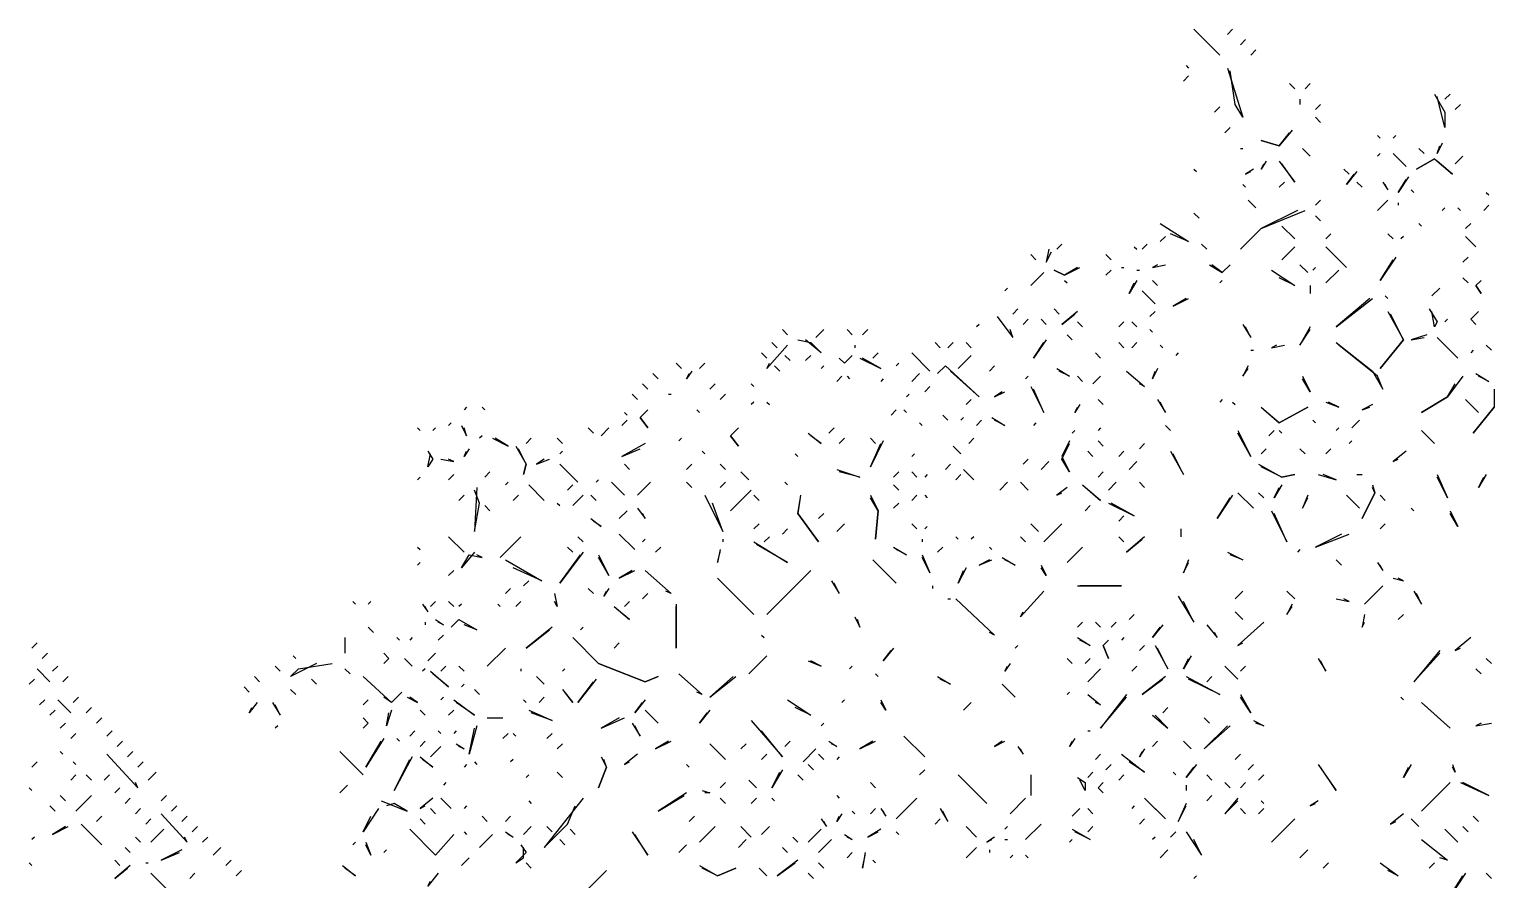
# Model space of a CAD drawing. Extents: x 1 to 2775, y -31 to 2075.
# Drawn here: x 1810.5 to 1904.8, y 759.1 to 813.8 of the extents above; entities that cross this region are included whole.
import ezdxf

# ---------------------------------------------------------------- set-up
doc = ezdxf.new("R2010")
doc.units = 0
doc.layers.add('LINEWORK', color=4, linetype='CONTINUOUS')

msp = doc.modelspace()

# ---------------------------------------------------------------- linework, layer by layer
at = {"layer": 'LINEWORK'}
for points in [[(1885.5, 813.8333), (1887.1667, 812.1667)], [(1888, 813.8333), (1887.6667, 813.5)], [(1888.8333, 813.1667), (1888.5, 812.8333)], [(1889.5, 812.5), (1889.1667, 812.1667)], [(1885, 811.5), (1885.1667, 811.3333)], [(1885.1667, 810.8333), (1884.8333, 810.5)], [(1887.6667, 811.3333), (1888.6667, 808.1667), (1888.1667, 809), (1887.8333, 811.1667)], [(1891.6667, 810.3333), (1892, 810)], [(1893, 810.3333), (1892.6667, 810)], [(1901, 809.6667), (1901.6667, 808.5), (1901.6667, 807.5), (1901.1667, 809.5)], [(1902, 809.6667), (1901.6667, 809.3333)], [(1887.1667, 808.8333), (1886.8333, 808.5)], [(1892.3333, 809.3333), (1892.3333, 809)], [(1893.6667, 809), (1893.3333, 808.6667)], [(1902.6667, 809), (1902.3333, 808.6667)], [(1893.3333, 808.1667), (1893.6667, 807.8333)], [(1887.8333, 807.5), (1887.5, 807.1667)], [(1891.8333, 807.3333), (1891, 806.3333), (1889.8333, 806.6667), (1891, 806.3333), (1891.6667, 807.1667)], [(1897.3333, 807), (1897.5, 806.8333)], [(1898.5, 807), (1898.3333, 806.8333)], [(1888.5, 806.1667), (1888.6667, 806.1667)], [(1892.5, 806.1667), (1893, 805.6667)], [(1900, 806.1667), (1900.3333, 805.8333)], [(1901.5, 806.5), (1901.1667, 805.8333), (1901.3333, 806.3333)], [(1890.1667, 805.3333), (1889.8333, 804.8333), (1890, 805.1667)], [(1891, 805.3333), (1892, 804), (1891.1667, 805.1667)], [(1897.5, 805.8333), (1897.3333, 805.6667)], [(1898.3333, 805.8333), (1899.1667, 805)], [(1901, 805.5), (1899.8333, 804.8333), (1901, 805.5), (1902.1667, 804.5), (1901.1667, 805.3333)], [(1902.8333, 805.6667), (1902.3333, 805.1667)], [(1885.5, 804.8333), (1885.6667, 804.6667)], [(1889.3333, 804.8333), (1888.8333, 804.5), (1889.1667, 804.6667)], [(1891.3333, 804), (1891, 803.6667)], [(1895.1667, 804.8333), (1895.5, 804.5)], [(1896, 804.6667), (1895.3333, 803.8333), (1895.8333, 804.5)], [(1896, 804), (1896.3333, 803.6667)], [(1897.6667, 804), (1898, 803.5), (1897.8333, 803.8333)], [(1899.3333, 804.3333), (1898.6667, 803.3333), (1899.1667, 804.1667)], [(1888.6667, 803.8333), (1888.8333, 803.6667)], [(1899.5, 803.5), (1899.6667, 803.3333)], [(1904.3333, 803.3333), (1904.5, 803.1667)], [(1892.1667, 802.1667), (1889.8333, 801), (1888.5, 799.6667), (1889.8333, 801), (1892.6667, 802.1667)], [(1889, 802.8333), (1889.5, 802.3333)], [(1893.6667, 802.8333), (1893.3333, 802.5)], [(1898, 802.8333), (1897.3333, 802.1667)], [(1898.6667, 802.6667), (1898.6667, 802.5)], [(1901.6667, 802.3333), (1901.5, 802.1667)], [(1902.5, 802.3333), (1902.6667, 802.1667)], [(1904.5, 802.5), (1904.1667, 802.1667)], [(1883.3333, 801.3333), (1885.1667, 800.1667), (1884, 800.6667)], [(1885.5, 802), (1885.8333, 801.6667)], [(1891.1667, 801.1667), (1892, 800.3333)], [(1893.3333, 801.8333), (1893.6667, 801.5)], [(1900, 801.3333), (1900.1667, 801.1667)], [(1903.3333, 801.3333), (1903, 801)], [(1883.6667, 800.5), (1883.3333, 800.1667)], [(1894.3333, 800.6667), (1894, 800.3333)], [(1898, 800.6667), (1898.3333, 800.3333)], [(1899, 800.5), (1898.8333, 800.3333)], [(1903, 800.5), (1903.6667, 799.8333)], [(1875, 799.3333), (1875.3333, 799)], [(1876.1667, 799.6667), (1876, 798.8333), (1876.3333, 799.5)], [(1877, 800), (1876.6667, 799.6667)], [(1879.8333, 799.3333), (1880.1667, 799)], [(1881.6667, 799.8333), (1881.8333, 799.6667)], [(1882.5, 800), (1882.1667, 799.6667)], [(1886, 800), (1886.3333, 799.6667)], [(1892, 799.8333), (1891.1667, 799)], [(1894, 799.8333), (1895.3333, 798.5)], [(1878, 798.5), (1877.1667, 798), (1876.5, 798.3333), (1877.1667, 798), (1878.1667, 798.5)], [(1880.1667, 798.3333), (1879.8333, 798)], [(1880.8333, 798.5), (1881, 798.5)], [(1881.8333, 798.3333), (1882, 798.3333)], [(1883.1667, 798.6667), (1882.8333, 798.5), (1883.6667, 798.6667)], [(1886.5, 798.6667), (1887.3333, 798.1667), (1887.8333, 798.6667), (1887.3333, 798.1667), (1886.6667, 798.6667)], [(1890.5, 798.3333), (1892, 797.3333), (1891, 797.8333)], [(1892.3333, 798.6667), (1892.8333, 798.1667)], [(1893.3333, 798.5), (1893.1667, 798.3333)], [(1894.8333, 798.3333), (1894, 797.5)], [(1898.5, 799.1667), (1897.5, 797.6667), (1898.3333, 799)], [(1903.1667, 799.1667), (1902.8333, 798.8333)], [(1875.8333, 798.1667), (1875, 797.3333)], [(1877.1667, 797.6667), (1877.3333, 797.5)], [(1881.8333, 797.6667), (1881.3333, 796.8333), (1881.6667, 797.5)], [(1882.8333, 797.6667), (1883.1667, 797.3333)], [(1887.3333, 797.6667), (1887.1667, 797.5)], [(1902.8333, 797.8333), (1903.1667, 797.5)], [(1904, 797.6667), (1903.6667, 797.3333), (1904, 796.8333), (1903.6667, 797.3333)], [(1873.5, 797.1667), (1873.3333, 797)], [(1882.1667, 797), (1883, 796.1667)], [(1885, 796.5), (1884.1667, 796), (1885.1667, 796.5)], [(1893, 797.3333), (1893, 796.8333)], [(1896.8333, 796.5), (1894.6667, 794.6667), (1897, 796.5)], [(1897.8333, 796.6667), (1898, 796.5)], [(1901.3333, 797.1667), (1900.8333, 796.6667)], [(1874.1667, 795.8333), (1873.8333, 795.5)], [(1876.5, 795.8333), (1876.8333, 795.5)], [(1878, 795.6667), (1877, 794.8333), (1877.8333, 795.5)], [(1883, 795.6667), (1882.6667, 795.3333)], [(1898, 795.6667), (1899, 793.8333), (1897.5, 792), (1899, 793.8333), (1898.1667, 795.5)], [(1900.6667, 795.8333), (1901.1667, 795), (1901, 794.6667), (1900.8333, 795.6667)], [(1903.8333, 795.6667), (1903.3333, 795.1667), (1903.6667, 794.8333), (1903.3333, 795.1667)], [(1871.6667, 794.8333), (1871.5, 794.6667)], [(1872.8333, 795.3333), (1873.8333, 794), (1873.6667, 794.5)], [(1874.8333, 795.1667), (1874.5, 794.8333)], [(1875.6667, 795.1667), (1876, 794.8333)], [(1878, 795), (1878.3333, 794.6667)], [(1881, 795), (1880.6667, 794.6667)], [(1881.5, 795), (1881.8333, 794.6667)], [(1888.6667, 794.8333), (1889.1667, 794), (1888.8333, 794.6667)], [(1893, 794.6667), (1892.3333, 793.5), (1893, 794.5)], [(1901.8333, 795.1667), (1901.6667, 795)], [(1858.3333, 793.6667), (1858.6667, 793.3333)], [(1859, 794.5), (1859.3333, 794.1667)], [(1860, 793.8333), (1860.8333, 793.6667), (1861.5, 793), (1860.5, 793.8333)], [(1861.6667, 794.5), (1861.1667, 794)], [(1863.1667, 794.5), (1863.5, 794.1667)], [(1864.5, 794.5), (1864.1667, 794.1667)], [(1868.8333, 793.6667), (1869.1667, 793.3333)], [(1870, 793.6667), (1869.6667, 793.3333)], [(1870.8333, 793.6667), (1871.1667, 793.3333)], [(1876, 793.8333), (1875.1667, 792.6667), (1875.8333, 793.6667)], [(1877.3333, 794.1667), (1877.6667, 793.8333)], [(1880.6667, 793.6667), (1881, 793.3333)], [(1881.8333, 793.6667), (1881.5, 793.3333)], [(1882.6667, 794.5), (1882.8333, 794.3333)], [(1894.6667, 793.6667), (1897, 791.8333), (1897.6667, 790.6667), (1897.3333, 791.5), (1894.8333, 793.5)], [(1900.5, 794.1667), (1899.5, 793.8333), (1900.3333, 794)], [(1901.1667, 794), (1902.5, 792.6667)], [(1857.6667, 793), (1858, 792.6667)], [(1859.3333, 793.5), (1858, 792), (1858.1667, 792.3333)], [(1859.1667, 792.8333), (1859.5, 792.5)], [(1860.8333, 792.8333), (1860.5, 792.5)], [(1863.5, 792.8333), (1863, 792.3333), (1862.6667, 792.6667), (1863, 792.3333)], [(1863.6667, 793.5), (1863.6667, 793.3333)], [(1864, 792.6667), (1865.3333, 792), (1864.1667, 792.6667)], [(1865.1667, 793), (1864.8333, 792.6667)], [(1867.3333, 793), (1868.5, 791.8333)], [(1871.1667, 792.8333), (1870.3333, 792)], [(1879.1667, 793), (1879.5, 792.6667)], [(1883.3333, 793.5), (1883.5, 793.3333)], [(1884.5, 793), (1884.3333, 792.8333)], [(1889.1667, 793.1667), (1889.3333, 793.1667)], [(1890.8333, 793.5), (1890.5, 793.3333), (1891.3333, 793.5)], [(1903.5, 793.1667), (1903.3333, 793)], [(1904.3333, 793.5), (1904.6667, 793.1667)], [(1852.1667, 792.3333), (1852.5, 792)], [(1853.1667, 791.8333), (1852.8333, 791.3333), (1853, 791.6667)], [(1854, 792.3333), (1853.6667, 792)], [(1858.5, 792.1667), (1858.8333, 791.8333)], [(1861.6667, 792.1667), (1861.5, 792)], [(1866.5, 792.3333), (1866.3333, 792.1667)], [(1869.5, 792.1667), (1869, 791.6667), (1869.5, 792.1667), (1871.6667, 790.1667), (1869.8333, 791.8333)], [(1872.6667, 792.1667), (1872.3333, 791.8333)], [(1876.6667, 792), (1877.5, 791.5), (1876.8333, 791.8333)], [(1881.1667, 791.8333), (1882.3333, 790.8333), (1882, 791)], [(1883.1667, 792), (1882.8333, 791.3333), (1883, 791.8333)], [(1889, 792.1667), (1888.6667, 791.5), (1889, 792)], [(1850, 791), (1850.3333, 790.6667)], [(1850.6667, 791.6667), (1851, 791.3333)], [(1854.6667, 791), (1854.3333, 790.6667)], [(1857, 791), (1857.1667, 790.8333)], [(1862.8333, 791.5), (1862.5, 791.1667)], [(1863.1667, 791.5), (1863.3333, 791.3333)], [(1865.5, 791.3333), (1865.3333, 791.1667)], [(1867.8333, 791.6667), (1867.3333, 791.1667)], [(1868.5, 790.8333), (1868.1667, 790.5)], [(1874.8333, 791.5), (1874.6667, 791.3333)], [(1875, 790.8333), (1875.8333, 789.1667), (1875.1667, 790.6667)], [(1878, 791.5), (1878.3333, 791.1667)], [(1879.5, 791.5), (1879, 791)], [(1892.5, 791.5), (1893, 790.5), (1892.5, 791.3333)], [(1902.8333, 791.5), (1901.8333, 790.1667), (1900.1667, 789.1667), (1901.8333, 790.1667), (1902.3333, 791)], [(1903.6667, 791.6667), (1904.5, 791.1667), (1903.8333, 791.5)], [(1849.3333, 790.3333), (1849.6667, 790)], [(1851.6667, 790.3333), (1851.8333, 790.3333)], [(1855.3333, 790.3333), (1855, 790)], [(1857.1667, 789.8333), (1857, 789.6667)], [(1858, 789.8333), (1858.1667, 789.6667)], [(1867.1667, 790.3333), (1867, 790.1667)], [(1871.1667, 790), (1870.8333, 789.6667)], [(1873.1667, 790.5), (1872.6667, 790.1667), (1873.3333, 790.5)], [(1879.3333, 790), (1879.6667, 789.6667)], [(1883.1667, 790), (1883.6667, 789.1667), (1883.3333, 789.8333)], [(1887.3333, 790), (1887.1667, 789.8333)], [(1888, 789.8333), (1888.1667, 789.6667)], [(1894, 789.8333), (1894.8333, 789.5), (1894.1667, 789.8333)], [(1903, 790), (1903.8333, 789.1667)], [(1904.8333, 790.6667), (1904.8333, 789.5), (1903.5, 787.8333), (1904.8333, 789.5)], [(1838.6667, 789.5), (1838.5, 789.3333)], [(1839.6667, 789.5), (1839.8333, 789.3333)], [(1848.8333, 789.1667), (1849, 789)], [(1850.3333, 789.3333), (1849.8333, 788.8333), (1850.3333, 788.1667), (1849.8333, 788.8333)], [(1853.5, 789.3333), (1853.6667, 789.1667)], [(1866.3333, 789.3333), (1866, 789)], [(1866.8333, 789.3333), (1867, 789.1667)], [(1869.3333, 789), (1869.6667, 788.6667)], [(1878.1667, 789.6667), (1877.8333, 789.1667), (1878, 789.5)], [(1889.8333, 789.5), (1891, 788.5), (1892.8333, 789.5), (1891, 788.5), (1890, 789.3333)], [(1897, 789.6667), (1896.3333, 789.3333), (1896.8333, 789.5)], [(1835.5, 788.1667), (1835.6667, 788)], [(1836.6667, 788.1667), (1836.5, 788)], [(1837.6667, 788.5), (1837.5, 788.3333)], [(1838.3333, 788.3333), (1838.6667, 787.6667), (1838.5, 788.1667)], [(1846.5, 788.1667), (1846.8333, 787.8333)], [(1847.8333, 788.1667), (1847.3333, 787.6667)], [(1849, 788.6667), (1848.6667, 788.3333)], [(1856.1667, 788.1667), (1855.6667, 787.6667), (1856.1667, 787), (1855.6667, 787.6667)], [(1862.3333, 788.1667), (1862, 787.8333)], [(1867.8333, 788.5), (1868, 788.3333)], [(1870.6667, 788.8333), (1870.5, 788.6667)], [(1871.8333, 788.6667), (1871.5, 788.3333)], [(1872.5, 788.8333), (1873.3333, 788.3333), (1872.6667, 788.6667)], [(1875.3333, 788.5), (1875.1667, 788.3333)], [(1877.8333, 788), (1877.6667, 787.8333)], [(1879.5, 788.1667), (1879.3333, 788)], [(1883.6667, 788.3333), (1884, 788)], [(1888.3333, 788), (1889.1667, 786.3333), (1888.3333, 787.8333)], [(1890.6667, 788), (1890.3333, 787.6667)], [(1891, 788), (1891.1667, 787.8333)], [(1893.1667, 788.6667), (1893.3333, 788.5)], [(1894.8333, 788.1667), (1894.6667, 788)], [(1896.1667, 788.6667), (1895.6667, 788.1667)], [(1900.1667, 788), (1901, 787.1667)], [(1839.6667, 787.6667), (1839.5, 787.5)], [(1840.3333, 787.5), (1841.3333, 787), (1840.5, 787.5)], [(1841.8333, 787), (1842.5, 785.8333), (1842.3333, 785.1667), (1842.5, 785.8333), (1842, 786.8333)], [(1842.8333, 787.5), (1842.5, 787.1667)], [(1844.5, 787.5), (1844.8333, 787.1667)], [(1850.1667, 787.1667), (1848.6667, 786.3333), (1849.8333, 786.8333)], [(1852.5, 787.5), (1852.3333, 787.3333)], [(1860.6667, 787.8333), (1861.5, 787.1667), (1860.8333, 787.6667)], [(1863, 787.5), (1862.6667, 787.1667)], [(1864.6667, 787.5), (1865, 787.1667)], [(1865.5, 787.3333), (1864.6667, 785.6667), (1865.3333, 787.1667)], [(1870, 787), (1870.5, 786.5)], [(1871.3333, 787.5), (1871, 787.1667)], [(1877.5, 787.3333), (1877, 786.3333), (1877.5, 785.3333), (1877, 786.1667), (1877.5, 787.1667)], [(1879.3333, 787.3333), (1879.6667, 787)], [(1882.3333, 787.1667), (1882, 786.8333)], [(1895.6667, 787.3333), (1895.5, 787.1667)], [(1836.1667, 786.6667), (1836.5, 786.1667), (1836.1667, 785.6667), (1836.3333, 786.5)], [(1837, 786.1667), (1837.8333, 786), (1837.5, 786.1667)], [(1838.8333, 786.8333), (1838.5, 786.3333), (1838.6667, 786.6667)], [(1843.6667, 786.1667), (1843.1667, 785.8333), (1844, 786.1667)], [(1844.8333, 786.6667), (1844.6667, 786.5)], [(1853.8333, 786.6667), (1854, 786.5)], [(1859.8333, 786.5), (1860, 786.3333)], [(1867.5, 786.5), (1867.3333, 786.3333)], [(1874.8333, 786.1667), (1874.5, 785.8333)], [(1878.6667, 786.6667), (1879, 786.3333)], [(1881, 786.6667), (1880.6667, 786.3333)], [(1884, 786.6667), (1884.8333, 785.1667), (1884.1667, 786.5)], [(1890.1667, 786.8333), (1889.8333, 786.5)], [(1892.3333, 786.8333), (1892.6667, 786.5)], [(1894.3333, 786.8333), (1894, 786.5)], [(1899.1667, 786.6667), (1898.3333, 786), (1898.6667, 786.1667)], [(1837.8333, 785.1667), (1837.5, 784.8333)], [(1840.1667, 785.3333), (1839.8333, 785)], [(1844.6667, 785.8333), (1845.8333, 784.6667)], [(1848.8333, 785.8333), (1849.1667, 785.5)], [(1853.1667, 785.8333), (1852.8333, 785.5)], [(1855, 785.8333), (1855.3333, 785.5)], [(1856.3333, 785.3333), (1856.8333, 784.8333)], [(1862.5, 785.5), (1864, 785), (1862.6667, 785.3333)], [(1866.5, 785.3333), (1866.1667, 785)], [(1867.3333, 785.3333), (1867.6667, 785)], [(1868.3333, 785.1667), (1868.1667, 785)], [(1869.8333, 785.8333), (1869.5, 785.5)], [(1870.5, 785.1667), (1870.1667, 784.8333)], [(1870.6667, 785.5), (1871.3333, 784.8333)], [(1876.1667, 786), (1875.6667, 785.5)], [(1879.6667, 785.3333), (1879.3333, 785)], [(1881.8333, 786), (1881.3333, 785.5)], [(1889.6667, 785.8333), (1891.1667, 785), (1892, 785.1667), (1891.1667, 785), (1889.8333, 785.6667)], [(1893.5, 785.1667), (1894.6667, 784.8333), (1893.8333, 785.1667)], [(1896, 785.1667), (1896.3333, 785.1667)], [(1901.1667, 785.1667), (1901.8333, 783.6667), (1901.1667, 785)], [(1904.3333, 785.1667), (1903.8333, 784.3333), (1904.1667, 785)], [(1835.6667, 785), (1835.5, 784.8333)], [(1839.3333, 784.3333), (1839.1667, 781.5), (1839.5, 783.3333), (1839.1667, 784.1667)], [(1841.3333, 784.6667), (1841.1667, 784.5)], [(1842.6667, 784.5), (1843.6667, 783.5)], [(1845.5, 784.5), (1845.1667, 784.1667)], [(1847.1667, 784.8333), (1847, 784.6667)], [(1848, 784.6667), (1848.8333, 783.8333)], [(1850.5, 784.6667), (1849.6667, 783.8333)], [(1852.8333, 784.6667), (1853.1667, 784.3333)], [(1855.3333, 784.6667), (1855, 784.3333)], [(1857, 784.1667), (1855.6667, 782.8333)], [(1859.1667, 784.6667), (1859.3333, 784.5)], [(1866.1667, 784.5), (1866.5, 784.1667)], [(1873.5, 784.6667), (1873, 784.1667)], [(1874.3333, 784.6667), (1874.8333, 784.1667)], [(1877.3333, 784.3333), (1876.6667, 783.8333), (1877, 784)], [(1878.3333, 784.5), (1879.5, 783.5), (1878.5, 784.3333)], [(1880.5, 784.6667), (1880, 784.1667)], [(1882, 784.6667), (1882.3333, 784.3333)], [(1891.1667, 784.5), (1890.6667, 783.6667), (1891, 784.3333)], [(1897, 784.5), (1897.1667, 784), (1896.3333, 782.3333), (1897.1667, 784), (1897, 784.3333)], [(1838.5, 783.8333), (1838.1667, 783.5)], [(1842, 783.8333), (1841.6667, 783.5)], [(1844.5, 783.3333), (1844.6667, 783.1667)], [(1846.1667, 783.8333), (1845.5, 783.1667)], [(1846.6667, 783.8333), (1847, 783.5)], [(1854, 783.8333), (1855.1667, 781.5), (1854.5, 783.3333)], [(1857.1667, 783.8333), (1857.5, 783.5)], [(1860.1667, 783.8333), (1860, 782.6667), (1861.3333, 780.8333), (1860, 782.6667), (1860.1667, 783.6667)], [(1864.6667, 783.8333), (1865.1667, 782.8333), (1865, 781), (1865.1667, 782.8333), (1864.6667, 783.6667)], [(1866.5, 783.3333), (1866.1667, 783)], [(1867.6667, 783.8333), (1867.3333, 783.5)], [(1868.1667, 783.8333), (1868.3333, 783.6667)], [(1880, 783.3333), (1881.6667, 782.5), (1880.1667, 783.3333)], [(1888, 783.8333), (1887, 782.3333), (1887.8333, 783.6667)], [(1888.3333, 784), (1889.3333, 783)], [(1889.6667, 784), (1890, 783.6667)], [(1892.8333, 783.8333), (1892.5, 783), (1892.8333, 783.6667)], [(1895.3333, 783.8333), (1896.1667, 783)], [(1897.5, 783.8333), (1897.8333, 783.5)], [(1839.8333, 783.1667), (1840.1667, 782.8333)], [(1846.6667, 782.3333), (1847.3333, 781.8333), (1846.8333, 782.1667)], [(1849, 782.8333), (1848.5, 782.3333)], [(1849.6667, 783), (1850.1667, 782.3333), (1850, 782.6667)], [(1861.6667, 782.6667), (1861.3333, 782.3333)], [(1878.8333, 783.1667), (1878.5, 782.8333)], [(1881, 782.5), (1880.6667, 782.1667)], [(1890.5, 782.8333), (1891.5, 780.8333), (1890.6667, 782.6667)], [(1899.5, 783), (1899.6667, 782.8333)], [(1902, 782.8333), (1902.5, 781.8333), (1902, 782.6667)], [(1848.5, 781.3333), (1849.5, 780.3333)], [(1857.5, 782), (1857.1667, 781.6667)], [(1859.3333, 781.6667), (1859, 781.3333)], [(1863, 782), (1862.5, 781.5)], [(1867.3333, 782), (1867.6667, 781.6667)], [(1868.3333, 781.8333), (1868.1667, 781.6667)], [(1875, 782), (1875.5, 781.5)], [(1877, 782), (1875.8333, 780.8333)], [(1884.6667, 781.6667), (1884.6667, 781.1667)], [(1895, 781.3333), (1893.3333, 780.5), (1895.5, 781.3333)], [(1897.8333, 782), (1897.5, 781.6667)], [(1835.5, 780.5), (1835.6667, 780.3333)], [(1837.5, 781.1667), (1838.5, 780.1667)], [(1842.1667, 781.1667), (1840.8333, 779.8333)], [(1845.1667, 780.5), (1845.5, 780.1667)], [(1845.8333, 781.1667), (1846.1667, 780.8333)], [(1850.1667, 781), (1850, 780.8333)], [(1851.1667, 780.5), (1850.8333, 780.1667)], [(1855.1667, 781), (1855.1667, 780.8333)], [(1857.1667, 780.8333), (1859.3333, 779.5), (1857.3333, 780.6667)], [(1858.1667, 781.1667), (1857.8333, 780.8333)], [(1866.1667, 780.5), (1867, 780), (1866.3333, 780.3333)], [(1868, 781), (1868, 780.8333)], [(1869.3333, 780.5), (1869, 780.1667)], [(1870.1667, 781.1667), (1870.3333, 781)], [(1871.3333, 781.1667), (1871.1667, 781)], [(1872.3333, 780.5), (1872.5, 780.3333)], [(1874.3333, 781.1667), (1874.6667, 780.8333)], [(1878.3333, 780.5), (1877.3333, 779.5)], [(1880.6667, 781.1667), (1881, 780.8333)], [(1882.3333, 781.1667), (1881.1667, 780.1667), (1882.1667, 781)], [(1835.6667, 779.5), (1835.5, 779.3333)], [(1839.1667, 780.1667), (1838.3333, 779.1667), (1838.8333, 780), (1839.6667, 779.8333), (1839.3333, 780)], [(1841.1667, 779.6667), (1843.5, 778.3333), (1841.6667, 779.1667)], [(1846.1667, 780.1667), (1844.6667, 778.1667), (1846, 780)], [(1847.1667, 780), (1847.8333, 778.6667), (1847.1667, 779.8333)], [(1855, 780.3333), (1854.8333, 779.5), (1855, 780.1667)], [(1864.8333, 779.6667), (1866.3333, 778.1667)], [(1868, 780), (1868.5, 778.8333), (1868, 779.8333)], [(1872.3333, 779.6667), (1871.6667, 779.3333), (1872.5, 779.6667)], [(1873.1667, 779.8333), (1874, 779.3333), (1873.3333, 779.6667)], [(1885.1667, 779.6667), (1884.8333, 778.8333), (1885.1667, 779.5)], [(1887.6667, 780.1667), (1888.6667, 779.6667), (1887.8333, 780)], [(1892.3333, 780.3333), (1892.1667, 780.1667)], [(1894.6667, 779.6667), (1895, 779.3333)], [(1897.3333, 779.5), (1897.6667, 779), (1897.5, 779.3333)], [(1837.8333, 779), (1837.5, 778.6667)], [(1849.3333, 779), (1848.5, 778.5), (1849.5, 779)], [(1850.1667, 779), (1851.8333, 777.5), (1851.5, 777.6667)], [(1860.8333, 779), (1858, 776.1667)], [(1870.8333, 779.1667), (1870.3333, 778.1667), (1870.6667, 779)], [(1875.6667, 779.3333), (1876, 778.6667), (1875.6667, 779.1667)], [(1841.5, 777.8333), (1841.1667, 777.5)], [(1842.6667, 778.3333), (1842.3333, 778)], [(1846.5, 777.8333), (1846.8333, 777.5)], [(1847.8333, 777.8333), (1847.5, 777.3333), (1847.6667, 777.6667)], [(1854.8333, 778.5), (1857.1667, 776.1667)], [(1862.1667, 778.3333), (1862.6667, 777.5), (1862.3333, 778.1667)], [(1868.6667, 778), (1868.6667, 777.8333)], [(1875.8333, 777.6667), (1874.3333, 776), (1874.5, 776.3333)], [(1878, 778), (1880.8333, 778), (1878.1667, 778)], [(1888.6667, 777.6667), (1888.1667, 777.1667)], [(1891.5, 777.6667), (1892, 777.1667)], [(1897.6667, 778), (1896.5, 776.8333)], [(1898.3333, 778.5), (1899, 778.3333), (1898.6667, 778.5)], [(1899.6667, 777.6667), (1900.1667, 776.8333), (1899.8333, 777.5)], [(1831.3333, 777), (1831.5, 776.8333)], [(1832.5, 777), (1832.3333, 776.8333)], [(1835.8333, 776.8333), (1836.1667, 776.3333), (1836, 776.6667)], [(1836.6667, 777), (1836.3333, 776.6667)], [(1837.5, 777), (1837.8333, 776.6667)], [(1838.3333, 776.8333), (1838.1667, 776.6667)], [(1840.6667, 776.8333), (1840.8333, 776.6667)], [(1842.1667, 777), (1841.8333, 776.6667)], [(1844.3333, 777.5), (1844.5, 776.6667), (1844.3333, 777)], [(1848.1667, 776.6667), (1849.1667, 775.8333), (1848.3333, 776.5)], [(1849.1667, 777), (1848.8333, 776.6667)], [(1850.3333, 777.5), (1850, 777.1667)], [(1852.1667, 776.8333), (1852.1667, 774), (1852.1667, 776.6667)], [(1869.6667, 777.1667), (1869.8333, 777.1667)], [(1870.1667, 777.1667), (1872.6667, 774.8333), (1872.3333, 775)], [(1884.5, 777.3333), (1885.5, 775.6667), (1884.8333, 777)], [(1891.8333, 776.8333), (1891.5, 776.1667), (1891.8333, 776.6667)], [(1894.6667, 777.1667), (1895.5, 777), (1895.1667, 777.1667)], [(1836.6667, 775.8333), (1837.1667, 775.5), (1836.8333, 775.6667)], [(1838.1667, 775.8333), (1837.6667, 775.3333), (1838.1667, 775.8333), (1839.3333, 775.1667), (1838.5, 775.5)], [(1863.6667, 776), (1864, 775.3333), (1863.8333, 775.8333)], [(1881.6667, 776.1667), (1881.3333, 775.8333)], [(1888.1667, 776.3333), (1888.6667, 775.8333)], [(1896.5, 776.1667), (1896.3333, 775.3333), (1896.5, 775.6667)], [(1899, 776.1667), (1898.6667, 775.8333)], [(1832.3333, 775.3333), (1832.6667, 775)], [(1836, 775.6667), (1836, 775.5)], [(1837.1667, 774.8333), (1836.8333, 774.5)], [(1844.1667, 775.3333), (1842.5, 774), (1844, 775.1667)], [(1846.1667, 775.3333), (1846, 775.1667)], [(1857.6667, 774.8333), (1857.8333, 774.6667)], [(1878.3333, 775.6667), (1878, 775.3333)], [(1879.1667, 775.6667), (1879.5, 775.3333)], [(1880.5, 775.6667), (1880.1667, 775.3333)], [(1883.5, 775.5), (1882.8333, 774.6667), (1883.3333, 775.3333)], [(1886.3333, 775.5), (1887, 774.6667), (1886.8333, 775)], [(1890, 775.6667), (1888.3333, 774.1667), (1888.6667, 774.3333)], [(1811, 774.3333), (1810.6667, 774)], [(1830.8333, 774.6667), (1830.8333, 773.6667)], [(1834.1667, 774.6667), (1834.3333, 774.5)], [(1835.1667, 774.6667), (1835, 774.5)], [(1841.1667, 774), (1840, 772.8333)], [(1845.5, 774.6667), (1847.1667, 773), (1850.1667, 771.8333), (1851, 772.1667), (1850.1667, 771.8333), (1847.1667, 773)], [(1848.5, 774.3333), (1848.1667, 774)], [(1866.1667, 774), (1865.5, 773.1667), (1866, 773.8333)], [(1874.1667, 774.1667), (1874, 774)], [(1878, 774.6667), (1878.8333, 774.1667), (1878.1667, 774.5)], [(1880, 774.5), (1879.6667, 774.1667), (1880, 773.3333), (1879.6667, 774.1667)], [(1881, 774.6667), (1880.8333, 774.5)], [(1882.3333, 774.1667), (1882, 773.8333)], [(1883, 774.1667), (1883.8333, 772.6667), (1883.1667, 774)], [(1901.3333, 773.8333), (1899.6667, 771.8333), (1901.3333, 773.6667)], [(1903.3333, 774.6667), (1902.3333, 773.8333), (1902.6667, 774)], [(1811.6667, 773.6667), (1811.3333, 773.3333)], [(1829, 773), (1827.3333, 772.1667), (1827.8333, 772.6667), (1830, 773)], [(1827.5, 773.5), (1827.6667, 773.3333)], [(1833.3333, 773.6667), (1833.6667, 773.3333), (1833.3333, 773), (1833.6667, 773.3333)], [(1834.6667, 773.3333), (1835.1667, 772.8333)], [(1836.6667, 773.6667), (1836.1667, 773.1667)], [(1858, 773.5), (1856.8333, 772.3333)], [(1860.6667, 773.1667), (1861.5, 772.8333), (1860.8333, 773.1667)], [(1873.6667, 773), (1873.3333, 772.5), (1873.5, 772.8333)], [(1877.3333, 773.3333), (1877.6667, 773)], [(1878.8333, 773.3333), (1878.5, 773)], [(1885.3333, 773.5), (1884.8333, 772.6667), (1885.1667, 773.3333)], [(1893.5, 773.3333), (1894, 772.5), (1893.6667, 773.1667)], [(1904.3333, 773.3333), (1904.6667, 773)], [(1810.8333, 772), (1810.5, 771.6667)], [(1811, 772.6667), (1811.8333, 771.8333)], [(1812.3333, 772.8333), (1812, 772.5)], [(1813, 772.1667), (1812.6667, 771.8333)], [(1825, 772.1667), (1825.3333, 771.8333)], [(1826.3333, 772.8333), (1826.6667, 772.5)], [(1828.6667, 772), (1829, 771.6667)], [(1830.8333, 772.6667), (1831.1667, 772.3333)], [(1832, 772.1667), (1833.8333, 770.5), (1834.5, 771.1667), (1833.8333, 770.5), (1833.3333, 770.8333)], [(1836, 772.6667), (1835.8333, 772.5)], [(1836.3333, 772.5), (1837.5, 771.5), (1836.5, 772.3333)], [(1837.3333, 772.8333), (1837, 772.5)], [(1838.1667, 772.8333), (1838.5, 772.5)], [(1842.1667, 772.6667), (1842.1667, 772.5)], [(1843.1667, 772.1667), (1843.6667, 771.6667)], [(1845, 772.6667), (1844.8333, 772.5)], [(1847, 772), (1845.8333, 770.5), (1846.8333, 771.8333)], [(1852.3333, 772.3333), (1853.8333, 771), (1853.5, 771.1667)], [(1855.8333, 772.1667), (1854.3333, 770.8333), (1856, 772.1667)], [(1863.5, 772.8333), (1863.3333, 772.6667)], [(1865, 772.3333), (1865.1667, 772.1667)], [(1869, 772.1667), (1869.8333, 771.6667), (1869.1667, 772)], [(1879.5, 772.6667), (1878.6667, 771.8333)], [(1881.8333, 772.8333), (1881.5, 772.5)], [(1883.6667, 772.1667), (1882.1667, 771), (1883.5, 772)], [(1885, 772.1667), (1887.1667, 771), (1885.1667, 772)], [(1886.6667, 772.1667), (1886.3333, 771.8333)], [(1887.5, 772.8333), (1888.3333, 772)], [(1888.8333, 772.8333), (1888.5, 772.5)], [(1903.6667, 772.6667), (1904, 772.3333)], [(1824.3333, 771.5), (1824.6667, 771.1667)], [(1827.3333, 771.3333), (1827.6667, 771)], [(1838.5, 771.6667), (1838.3333, 771.5)], [(1839.1667, 771.3333), (1839.5, 771)], [(1844.8333, 771.3333), (1845.5, 770.5), (1845, 771.1667)], [(1873.1667, 771.6667), (1874, 770.8333)], [(1877.5, 771.1667), (1877.3333, 771)], [(1878.6667, 771), (1879.5, 770.3333), (1879.1667, 770.5)], [(1881.1667, 771), (1879.5, 768.8333), (1881.1667, 770.8333)], [(1888.5, 771), (1889.1667, 769.8333), (1888.5, 770.8333)], [(1811.5, 770.6667), (1811.1667, 770.3333)], [(1812.3333, 770.6667), (1813.1667, 769.8333)], [(1813.6667, 770.8333), (1813.3333, 770.5)], [(1814.5, 770.1667), (1814.1667, 769.8333)], [(1825.1667, 770.5), (1824.6667, 769.8333), (1824.8333, 770.1667)], [(1826.1667, 770.5), (1826.6667, 769.6667), (1826.3333, 770.3333)], [(1832.3333, 770.6667), (1832, 770.3333)], [(1834.8333, 770.8333), (1835.5, 770.5), (1835, 770.8333)], [(1837.1667, 770.8333), (1837, 770.6667)], [(1837.8333, 770.6667), (1839.1667, 769.6667), (1838, 770.5)], [(1842.3333, 770.6667), (1842.5, 770.5)], [(1843.6667, 770.8333), (1843.3333, 770.5)], [(1850.1667, 770.6667), (1849.5, 769.8333), (1850, 770.5)], [(1859.3333, 770.6667), (1860.8333, 769.6667), (1859.8333, 770.1667)], [(1863, 770.6667), (1862.8333, 770.5)], [(1865.3333, 770.6667), (1865.6667, 770), (1865.3333, 770.5)], [(1871.1667, 770.5), (1870.6667, 770)], [(1883.8333, 770.1667), (1883.5, 769.8333)], [(1898.8333, 770.8333), (1899, 770.6667)], [(1900.1667, 770.5), (1902, 768.8333), (1900.3333, 770.3333)], [(1812.1667, 770), (1811.8333, 769.6667)], [(1812.8333, 769.1667), (1812.5, 768.8333)], [(1815.1667, 769.5), (1814.8333, 769.1667)], [(1832, 769.5), (1832.3333, 769.1667), (1832, 768.8333), (1832.3333, 769.1667)], [(1833.8333, 770), (1833.5, 769), (1833.6667, 769.8333)], [(1835.6667, 770), (1836, 769.6667)], [(1837.8333, 770), (1837.5, 769.6667)], [(1840, 769.5), (1841, 769.5)], [(1842.6667, 770), (1844.1667, 769.3333), (1842.8333, 769.8333)], [(1848.5, 769.5), (1847.3333, 768.8333), (1848.8333, 769.5)], [(1849.3333, 769.1667), (1849.8333, 768.3333), (1849.5, 769)], [(1850.1667, 770), (1851, 769.1667)], [(1854.3333, 770), (1853.6667, 769.1667), (1854.1667, 769.8333)], [(1857, 769.3333), (1859, 767), (1857.6667, 768.6667)], [(1861.6667, 769.1667), (1861.5, 769)], [(1882.8333, 769.6667), (1883.8333, 768.8333), (1883, 769.6667)], [(1886.1667, 769.5), (1886.5, 769.1667)], [(1889.3333, 769.3333), (1890, 769), (1889.5, 769.1667)], [(1904, 769.1667), (1903.6667, 769), (1904.6667, 769.1667)], [(1813.5, 768.5), (1813.1667, 768.1667)], [(1815.8333, 768.6667), (1815.5, 768.3333)], [(1826.5, 769), (1826.3333, 768.8333)], [(1833.3333, 768.1667), (1832.1667, 766.3333), (1833.1667, 768)], [(1834.1667, 768.1667), (1834.3333, 768)], [(1835.3333, 768.6667), (1835, 768.3333)], [(1836.8333, 768.6667), (1837, 768.5)], [(1838, 768.6667), (1837.8333, 768.5)], [(1839.3333, 769), (1838.8333, 767.1667), (1839.1667, 768.8333)], [(1841.3333, 768.5), (1841, 768.1667)], [(1841.6667, 768.5), (1841.8333, 768.3333)], [(1844.1667, 768.5), (1843.8333, 768.1667)], [(1866.8333, 768.3333), (1868.1667, 767)], [(1877.8333, 768.1667), (1877.5, 767.6667), (1877.6667, 768)], [(1878.6667, 768.6667), (1878.8333, 768.6667)], [(1887.6667, 769), (1886.1667, 767.5), (1887.8333, 769)], [(1812.5, 767.3333), (1812.6667, 767.1667)], [(1816.5, 768), (1816.1667, 767.6667)], [(1817.1667, 767.3333), (1816.8333, 767)], [(1830.5, 767.3333), (1832, 765.8333)], [(1836, 768), (1835.6667, 767.6667)], [(1837, 767.6667), (1836.3333, 767)], [(1838, 767.8333), (1838.5, 767.5), (1838.1667, 767.6667)], [(1844.8333, 767.8333), (1844.5, 767.5)], [(1851.6667, 768), (1850.8333, 767.5), (1851.8333, 768)], [(1854.3333, 767.8333), (1855.3333, 766.8333)], [(1856.6667, 767.8333), (1856.3333, 767.5)], [(1859.5, 768), (1859.1667, 767.6667)], [(1861.1667, 767.5), (1860.3333, 766.6667)], [(1862, 768), (1862.5, 767.6667), (1862.1667, 767.8333)], [(1864.8333, 768), (1864, 767.5), (1865, 768)], [(1873.1667, 768), (1872.6667, 767.6667), (1873.3333, 768)], [(1874.1667, 767.6667), (1874.5, 767.1667), (1874.3333, 767.5)], [(1882.3333, 767.5), (1882, 767), (1882.1667, 767.3333)], [(1883.1667, 768), (1882.8333, 767.6667)], [(1884.8333, 768), (1885.3333, 767.5)], [(1811, 766.6667), (1810.6667, 766.3333)], [(1813.3333, 766.6667), (1813.5, 766.5)], [(1815.5, 767.1667), (1817.5, 765), (1817.3333, 765.3333)], [(1817.8333, 766.6667), (1817.5, 766.3333)], [(1835.1667, 767), (1834, 764.8333), (1835, 766.8333)], [(1835.6667, 767), (1836.5, 766.3333), (1835.8333, 766.8333)], [(1838.6667, 766.5), (1838.5, 766.3333)], [(1839.1667, 766.6667), (1839.3333, 766.5)], [(1841.6667, 766.8333), (1841.5, 766.6667)], [(1847.3333, 767), (1847.6667, 766.3333), (1847.1667, 765), (1847.6667, 766.3333), (1847.5, 766.8333)], [(1849.6667, 767.1667), (1848.8333, 766.5), (1849.1667, 766.6667)], [(1852.8333, 766.5), (1853, 766.3333)], [(1858, 767.1667), (1857.6667, 766.8333)], [(1860.6667, 766.5), (1861, 766.1667)], [(1861.3333, 767.1667), (1861.6667, 766.8333)], [(1862.6667, 767), (1862.5, 766.8333)], [(1879.5, 767.1667), (1879.1667, 766.8333)], [(1880.1667, 766.5), (1879.8333, 766.1667)], [(1880.8333, 767.1667), (1882.3333, 766), (1881.3333, 766.6667)], [(1885.6667, 766.5), (1885, 765.6667), (1885.5, 766.3333)], [(1888.5, 767.1667), (1888.1667, 766.8333)], [(1889.3333, 766.5), (1889, 766.1667)], [(1893.5, 766.5), (1894.6667, 764.8333), (1893.6667, 766.3333)], [(1899.5, 766.5), (1899, 765.6667), (1899.3333, 766.3333)], [(1902.1667, 766.5), (1902.3333, 766), (1902.1667, 766.3333)], [(1813.5, 765.8333), (1813.1667, 765.5)], [(1814.1667, 765.8333), (1814.5, 765.5)], [(1815.6667, 765.8333), (1815.3333, 765.5)], [(1818.6667, 766), (1818.1667, 765.5)], [(1837.3333, 765.3333), (1837.1667, 765.1667)], [(1842.6667, 765.8333), (1842.5, 765.6667)], [(1844.5, 766), (1844.8333, 765.6667)], [(1855.3333, 765.3333), (1855, 765)], [(1856.8333, 765.5), (1857.3333, 765)], [(1859, 766.1667), (1858.3333, 765), (1858.8333, 766)], [(1860, 765.8333), (1860.3333, 765.5)], [(1864.6667, 765.3333), (1865, 765)], [(1868.1667, 766.1667), (1867.8333, 765.8333)], [(1870.3333, 765.8333), (1872.1667, 764)], [(1875, 765.8333), (1875, 764.5)], [(1878, 765.6667), (1878.5, 765.3333), (1878.5, 764.8333), (1878.1667, 765.5)], [(1879, 766), (1878.6667, 765.6667)], [(1879.6667, 765.3333), (1879.3333, 765), (1879.6667, 764.6667), (1879.3333, 765)], [(1881, 765.8333), (1880.6667, 765.5)], [(1884.1667, 766), (1884.3333, 765.8333)], [(1886.3333, 765.8333), (1886.6667, 765.5)], [(1887.5, 765.3333), (1887.8333, 765)], [(1888.8333, 765.3333), (1888.5, 765)], [(1890, 765.8333), (1889.6667, 765.5)], [(1902, 765.3333), (1900.1667, 763.5)], [(1902.6667, 765.3333), (1904.5, 764.5), (1902.8333, 765.3333)], [(1810.5, 765), (1810.6667, 764.8333)], [(1812.5, 764.5), (1812.8333, 764.1667)], [(1814.5, 764.5), (1813.5, 763.5)], [(1816.3333, 765), (1816, 764.6667)], [(1819.3333, 764.5), (1819, 764.1667)], [(1831, 765.1667), (1830.5, 764.6667)], [(1852.8333, 764.6667), (1851, 763.5), (1852.6667, 764.5)], [(1853.8333, 764.8333), (1854.3333, 764.6667), (1854, 764.6667)], [(1862.5, 764.5), (1862.6667, 764.3333)], [(1885, 765.1667), (1885, 764.8333)], [(1886.6667, 764.5), (1886.3333, 764.1667)], [(1811.8333, 763.8333), (1812.1667, 763.5)], [(1817, 764.3333), (1816.6667, 764)], [(1817.6667, 763.6667), (1817.3333, 763.3333)], [(1820, 763.8333), (1819.6667, 763.5)], [(1833, 763.6667), (1832, 762.1667), (1832.5, 763.1667)], [(1833.1667, 764.1667), (1834.8333, 763.5), (1834, 764), (1833.5, 763.8333)], [(1836.5, 764.3333), (1835.6667, 763.6667), (1836, 763.8333)], [(1836.3333, 763.6667), (1836.6667, 763.3333)], [(1837, 764.3333), (1837.6667, 763.6667)], [(1838.6667, 763.8333), (1838.5, 763.6667)], [(1842.6667, 764.1667), (1842.8333, 764)], [(1846.1667, 764.3333), (1843.6667, 761.1667), (1845.1667, 762.6667), (1845.6667, 763.8333)], [(1855, 764.3333), (1855.3333, 764)], [(1857.3333, 764.3333), (1857, 764)], [(1858.3333, 764.3333), (1858.5, 764.1667)], [(1863.5, 763.5), (1863.6667, 763.3333)], [(1865, 763.6667), (1864.6667, 763.3333)], [(1865.3333, 763.6667), (1865.6667, 763.1667), (1865.5, 763.5)], [(1867.6667, 764.3333), (1866.3333, 763)], [(1869.1667, 763.6667), (1869.6667, 762.8333), (1869.3333, 763.5)], [(1874.6667, 764.3333), (1873.6667, 763.3333)], [(1878.1667, 763.6667), (1877.6667, 763.1667)], [(1878.6667, 763.6667), (1879, 763.3333)], [(1881.6667, 763.8333), (1881.5, 763.6667)], [(1882.3333, 764.3333), (1883.6667, 763), (1882.5, 764.1667)], [(1885, 764), (1884.5, 762.8333), (1885, 763.8333)], [(1888.3333, 764.3333), (1887.5, 763.3333), (1888.3333, 764.1667)], [(1888.5, 763.6667), (1888.8333, 763.3333)], [(1890, 763.6667), (1889.6667, 763.3333)], [(1889.8333, 764.1667), (1890, 764)], [(1893.5, 764.1667), (1893, 763.8333), (1893.3333, 764)], [(1812.8333, 762.5), (1812, 762), (1813, 762.5)], [(1813.8333, 762.6667), (1815.1667, 761.3333)], [(1815.1667, 763.1667), (1814.8333, 762.8333)], [(1818.3333, 763), (1818, 762.6667)], [(1819, 763.3333), (1820.6667, 761.5), (1820.5, 761.8333)], [(1820.6667, 763.1667), (1820.3333, 762.8333)], [(1821.3333, 762.5), (1821, 762.1667)], [(1835.6667, 763), (1836, 762.6667)], [(1839.6667, 763.1667), (1840, 762.8333)], [(1841.5, 763.1667), (1841.1667, 762.8333)], [(1842.8333, 762.5), (1842.3333, 762)], [(1843.8333, 762.5), (1844.1667, 762.1667)], [(1853.3333, 763.1667), (1853, 762.8333)], [(1854.6667, 762.5), (1853.6667, 761.5)], [(1856.3333, 762.5), (1857, 761.8333)], [(1858.1667, 762.5), (1857.6667, 762)], [(1861.5, 763), (1861.8333, 762.5), (1861.6667, 762.8333)], [(1862.8333, 763.3333), (1862.5, 762.8333), (1862.6667, 763.1667)], [(1869.1667, 763), (1868.8333, 762.6667)], [(1870.8333, 762.5), (1871.5, 761.8333)], [(1873.5, 762.5), (1873.3333, 762.3333)], [(1875.6667, 762.6667), (1874.6667, 761.6667)], [(1879, 762.5), (1878.6667, 762.1667)], [(1882.3333, 763), (1882, 762.6667)], [(1892, 763), (1890.5, 761.5)], [(1899, 763.3333), (1898.1667, 762.6667), (1898.5, 762.8333)], [(1899.5, 763), (1900, 762.5)], [(1902.8333, 762.5), (1903.1667, 762.1667)], [(1903.5, 763.1667), (1903.8333, 762.8333)], [(1810.8333, 761.8333), (1810.6667, 761.6667)], [(1817.3333, 761.8333), (1817.6667, 761.5)], [(1819.1667, 762.3333), (1818.3333, 761.5)], [(1822, 761.8333), (1821.6667, 761.5)], [(1835, 762.3333), (1836.6667, 760.6667), (1837.8333, 762), (1836.6667, 760.6667)], [(1838.5, 762.1667), (1838.6667, 762)], [(1840.3333, 762), (1839.5, 761.1667)], [(1841.1667, 762.1667), (1841.6667, 761.8333), (1841.3333, 762)], [(1844.6667, 761.6667), (1845, 761.3333)], [(1845.3333, 762.3333), (1845.6667, 762)], [(1849.3333, 762.1667), (1850.3333, 760.6667), (1849.5, 762)], [(1856.6667, 761.6667), (1856.1667, 761.1667)], [(1859.6667, 761.8333), (1860, 761.5)], [(1861.5, 762.3333), (1860.6667, 761.5)], [(1862.1667, 761.6667), (1861.3333, 760.8333)], [(1863, 762), (1863.5, 761.6667), (1863.1667, 761.8333)], [(1865.3333, 762.3333), (1864.5, 761.8333), (1865.1667, 762.1667)], [(1866.3333, 762.1667), (1866.5, 762)], [(1872.6667, 761.8333), (1872.1667, 761.5), (1872.5, 761.6667)], [(1873.3333, 761.6667), (1873.5, 761.6667)], [(1877.6667, 761.6667), (1877.5, 761.5)], [(1877.6667, 762.3333), (1878.8333, 761.6667), (1877.8333, 762.1667)], [(1883, 761.8333), (1882.8333, 761.6667)], [(1884.3333, 762.1667), (1884, 761.8333)], [(1885, 762.1667), (1886, 760.6667), (1885.5, 761.6667)], [(1900.1667, 761.6667), (1901.8333, 760.3333), (1901.3333, 760.5)], [(1901.6667, 762.3333), (1902.5, 761.5)], [(1816.6667, 761.1667), (1817, 760.8333)], [(1820.3333, 761), (1819, 760.3333), (1820.1667, 760.8333)], [(1822.8333, 761.1667), (1822.3333, 760.6667)], [(1831.5, 761.5), (1831.3333, 761.3333)], [(1832.1667, 761.5), (1832.5, 760.6667), (1832.1667, 761.3333)], [(1833.5, 761), (1833.3333, 760.8333)], [(1842.1667, 761.3333), (1842.5, 760.8333), (1841.8333, 760.1667), (1842.3333, 760.5), (1842.3333, 761.1667)], [(1852.8333, 761.3333), (1852.3333, 760.8333)], [(1859, 761.1667), (1859.3333, 760.8333)], [(1863.5, 760.8333), (1863.1667, 760.5)], [(1864.3333, 760.8333), (1864.1667, 759.8333), (1864.3333, 760.6667)], [(1871.5, 761.1667), (1870.8333, 760.5)], [(1872.3333, 761), (1872.3333, 760.8333)], [(1873.8333, 760.6667), (1873.6667, 760.5)], [(1874.6667, 760.6667), (1874.8333, 760.5)], [(1883.8333, 761), (1883.3333, 760.5)], [(1892.8333, 761), (1892.3333, 760.5)], [(1810.5, 760.1667), (1810.6667, 760)], [(1816, 760.3333), (1816.3333, 760)], [(1817, 760), (1816, 759.1667), (1816.8333, 759.8333)], [(1818, 760.1667), (1818.1667, 760.1667)], [(1823.5, 760.3333), (1823.1667, 760)], [(1824.1667, 759.6667), (1823.8333, 759.3333)], [(1830.6667, 760), (1831.5, 759.3333), (1830.8333, 759.8333)], [(1838.8333, 760.5), (1838.3333, 760)], [(1842.5, 760.1667), (1842.8333, 759.8333)], [(1847.6667, 759.6667), (1846.5, 758.5)], [(1853.6667, 760), (1854.8333, 759.3333), (1856, 759.8333), (1854.8333, 759.3333), (1853.8333, 759.8333)], [(1857.5, 759.8333), (1858, 759.3333)], [(1860, 760.3333), (1858.6667, 759.3333), (1859.8333, 760.1667)], [(1861.3333, 760.1667), (1861.6667, 759.8333)], [(1864.8333, 760.3333), (1865, 760.1667)], [(1894.1667, 760.1667), (1893.8333, 759.8333)], [(1897.5, 760.1667), (1898.6667, 759.3333), (1898, 759.6667)], [(1901, 760.1667), (1900.6667, 759.8333)], [(1818.3333, 759.5), (1819.3333, 758.5)], [(1821.1667, 759.5), (1820.8333, 759.1667)], [(1836.8333, 759.5), (1836.1667, 758.6667), (1836.3333, 759)], [(1860.6667, 759.5), (1861, 759.1667)], [(1885.6667, 759.3333), (1885.5, 759.1667)], [(1903, 759.5), (1901.3333, 757), (1899.1667, 754.8333), (1901.3333, 757), (1902.8333, 759.3333)], [(1904.3333, 759.5), (1904.6667, 759.1667)]]:
    msp.add_lwpolyline(points, dxfattribs=at)

doc.saveas('drawing.dxf')
